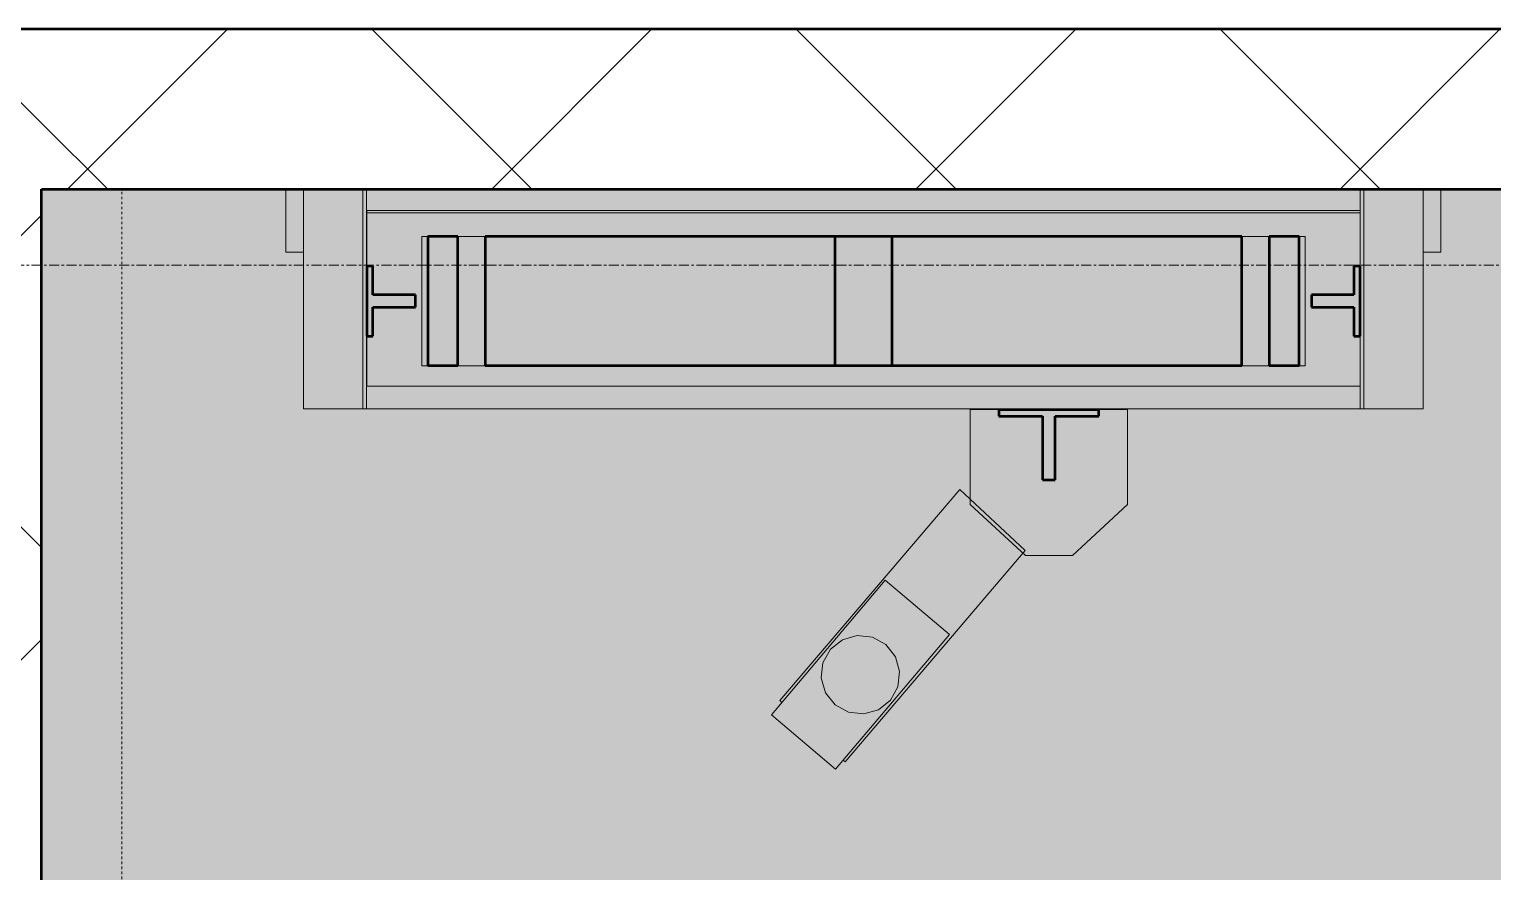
# Model space of a CAD drawing. Header units: inches. Extents: x -4294 to -464, y 9706 to 12475.
# Drawn here: x -3587.9 to -3514.7, y 11504.9 to 11547 of the extents above; entities that cross this region are included whole.
import ezdxf

# ---------------------------------------------------------------- set-up
doc = ezdxf.new("R2010")
doc.units = ezdxf.units.IN
doc.header["$MEASUREMENT"] = 0
doc.linetypes.add('Dash', pattern=[0.25, 0.125, -0.125])
doc.linetypes.add('Grid Line 1_2_', pattern=[0.875, 0.5, -0.125, 0.125, -0.125])
for name, color, linetype, lineweight in [('0-1', 7, 'Continuous', 5), ('0-3', 7, 'Continuous', 9), ('A-GENM-1', 8, 'Continuous', 9), ('A-GENM-3', 7, 'Continuous', 9), ('A-GENM-5', 250, 'Continuous', 50), ('A-GENM-HDLN-1', 7, 'Dash', 9), ('A-WALL-5', 250, 'Continuous', 50), ('A-WALL-PATT-4', 252, 'Continuous', 9), ('G-IMPT', 8, 'Continuous', 9), ('G-IMPT-1', 1, 'Continuous', 9), ('S-GRID-1', 1, 'Grid Line 1_2_', 9)]:
    doc.layers.add(name, color=color, linetype=linetype, lineweight=lineweight)
doc.layers.add('A-AREA-PATT-1', color=7, linetype='Continuous', lineweight=9, transparency=1)
pattern_1 = [(45, (0, 0), (-10.606602, 10.606602), []), (135, (0, 0), (-10.606602, -10.606602), [])]

# ---------------------------------------------------------------- blocks, each defined once
blk = doc.blocks.new('CTR - 1st Phase - Shell_rvt-1-FLOOR PLAN - BASEMENT')
at = {"layer": 'S-GRID-1'}
blk.add_line((-464.451, 11535.189), (-4232.191, 11535.189), dxfattribs=at)
blk = doc.blocks.new('Otis_G2S_06102019171910 - Duty_3000_Speed_150_Seismic_N_CwtLoc_L2_PitDepth_60_OpeningType_Front_CwtSafety_N_FRSAME_NPT-2125002-FLOOR PLAN - BASEMENT')
at = {"layer": 'G-IMPT'}
h = blk.add_hatch(color=256, dxfattribs=at)
h.paths.add_polyline_path([(92.157, 14.368), (92.157, 14.059), (94.659, 14.059), (94.659, 14.368), (96.097, 14.368), (96.097, 16.496), (96.722, 16.496), (96.722, 14.368), (98.159, 14.368), (98.159, 14.059), (100.819, 14.059), (100.819, 63.734), (98.159, 63.734), (98.159, 63.428), (96.722, 63.428), (96.722, 61.299), (96.097, 61.299), (96.097, 63.428), (94.659, 63.428), (94.659, 63.734), (92.157, 63.734), (92.157, 16.803)], flags=0)
h.paths.add_polyline_path([(93.176, 38.916), (93.176, 60.986), (99.643, 60.986), (99.643, 16.803), (93.176, 16.803), (93.176, 25.134)], flags=0)
for points in [[(100.819, 63.734), (100.819, 14.059), (100.937, 14.059), (100.937, 63.734)], [(93.176, 60.986), (93.176, 16.803), (99.643, 16.803), (99.643, 60.986), (96.017, 60.986)], [(73.37, 39.813), (83.932, 30.813), (86.992, 34.073), (76.43, 43.073), (76.335, 42.972), (82.446, 37.803), (79.734, 34.596), (73.456, 39.905)], [(75.761, 38.883), (75.974, 38.145), (76.452, 37.544), (77.124, 37.172), (77.887, 37.085), (78.625, 37.297), (79.226, 37.776), (79.598, 38.448), (79.685, 39.211), (79.473, 39.949), (78.994, 40.55), (78.322, 40.922), (77.559, 41.009), (76.821, 40.797), (76.22, 40.318), (75.848, 39.646), (75.765, 38.916)]]:
    blk.add_hatch(color=256, dxfattribs=at).paths.add_polyline_path(points, flags=0)
h = blk.add_hatch(color=256, dxfattribs=at)
h.paths.add_polyline_path([(73, 40.291), (79.734, 34.596), (82.446, 37.803), (75.713, 43.498), (75.258, 42.96)], flags=0)
h.paths.add_polyline_path([(75.761, 38.883), (75.848, 39.646), (76.22, 40.318), (76.821, 40.797), (77.559, 41.009), (78.322, 40.922), (78.994, 40.55), (79.473, 39.949), (79.685, 39.211), (79.598, 38.448), (79.226, 37.776), (78.625, 37.297), (77.887, 37.085), (77.124, 37.172), (76.452, 37.544), (75.974, 38.145)], flags=0)
h = blk.add_hatch(color=256, dxfattribs=at)
h.paths.add_polyline_path([(83.682, 30.8), (83.682, 28.445), (86.242, 25.685), (90.992, 25.685), (90.965, 33.56), (86.511, 33.56), (83.932, 30.813), (83.799, 30.926), (83.694, 30.813)], flags=0)
h.paths.add_polyline_path([(87.461, 29.313), (87.461, 29.938), (90.652, 29.938), (90.652, 32.126), (90.965, 32.126), (90.965, 27.126), (90.652, 27.126), (90.652, 29.313), (88.804, 29.313)], flags=0)
at = {"layer": 'A-GENM-5'}
for p, q in [((99.633, 60.676), (93.186, 60.676)), ((93.186, 60.676), (93.186, 59.176)), ((99.633, 59.176), (99.633, 60.676)), ((93.186, 59.176), (99.633, 59.176)), ((99.633, 57.81), (93.186, 57.81)), ((93.186, 57.81), (93.186, 19.979)), ((99.633, 19.979), (99.633, 57.81)), ((99.638, 40.33), (93.181, 40.33)), ((93.181, 40.33), (93.181, 37.46)), ((99.638, 37.46), (99.638, 40.33)), ((93.181, 37.46), (99.638, 37.46)), ((93.186, 19.979), (99.633, 19.979)), ((99.633, 18.613), (93.186, 18.613)), ((93.186, 18.613), (93.186, 17.113)), ((99.633, 17.113), (99.633, 18.613)), ((93.186, 17.113), (99.633, 17.113))]:
    blk.add_line(p, q, dxfattribs=at)
at = {"layer": 'G-IMPT-1'}
for p, q in [((92.157, 63.734), (94.659, 63.734)), ((98.159, 63.734), (100.819, 63.734)), ((100.819, 14.059), (100.819, 63.734)), ((100.819, 63.734), (100.937, 63.734)), ((100.937, 63.734), (100.937, 14.059)), ((93.176, 60.986), (93.176, 16.803)), ((99.643, 60.986), (93.176, 60.986)), ((99.643, 16.803), (99.643, 60.986)), ((73, 40.291), (75.713, 43.498)), ((75.713, 43.498), (82.446, 37.803)), ((76.43, 43.073), (76.335, 42.972)), ((86.992, 34.073), (76.43, 43.073)), ((77.559, 41.009), (76.821, 40.797)), ((78.322, 40.922), (77.559, 41.009)), ((79.734, 34.596), (73, 40.291)), ((76.22, 40.318), (75.848, 39.646)), ((76.821, 40.797), (76.22, 40.318)), ((78.994, 40.55), (78.322, 40.922)), ((79.473, 39.949), (78.994, 40.55)), ((73.456, 39.905), (73.37, 39.813)), ((73.37, 39.813), (83.932, 30.813)), ((75.848, 39.646), (75.761, 38.883)), ((79.685, 39.211), (79.473, 39.949)), ((75.761, 38.883), (75.974, 38.145)), ((79.598, 38.448), (79.685, 39.211)), ((75.974, 38.145), (76.452, 37.544)), ((79.226, 37.776), (79.598, 38.448)), ((76.452, 37.544), (77.124, 37.172)), ((78.625, 37.297), (79.226, 37.776)), ((82.446, 37.803), (79.734, 34.596)), ((77.124, 37.172), (77.887, 37.085)), ((77.887, 37.085), (78.625, 37.297)), ((83.932, 30.813), (86.992, 34.073)), ((86.242, 33.56), (83.682, 30.8)), ((90.992, 33.56), (86.242, 33.56)), ((90.992, 25.685), (90.992, 33.56)), ((83.682, 30.8), (83.682, 28.445)), ((83.682, 28.445), (86.242, 25.685)), ((86.242, 25.685), (90.992, 25.685)), ((93.176, 16.803), (99.643, 16.803))]:
    blk.add_line(p, q, dxfattribs=at)
blk = doc.blocks.new('Otis_G2S_06102019171910 - Otis_G2S_06102019171910-2044336-FLOOR PLAN - BASEMENT')
at = {"layer": 'A-GENM-1'}
h = blk.add_hatch(color=256, dxfattribs=at)
h.paths.add_polyline_path([(98.85, 66.893), (102, 66.893), (102, 67.779), (98.85, 67.779)], flags=0)
h.paths.add_polyline_path([(98.85, 10.909), (98.85, 10.023), (102, 10.023), (102, 10.909), (101.309, 10.909)], flags=0)
h = blk.add_hatch(color=256, dxfattribs=at)
h.paths.add_polyline_path([(91.016, 66.893), (91.016, 63.939), (102, 63.939), (102, 66.893), (92.157, 66.893)], flags=0)
h.paths.add_polyline_path([(91.016, 13.863), (91.016, 10.909), (102, 10.909), (102, 13.863), (92.157, 13.863)], flags=0)
h = blk.add_hatch(color=256, dxfattribs=at)
h.paths.add_polyline_path([(91.016, 63.939), (91.016, 63.744), (102, 63.744), (102, 63.939), (91.697, 63.939)], flags=0)
h.paths.add_polyline_path([(91.016, 14.059), (91.016, 13.863), (102, 13.863), (102, 14.059), (92, 14.059)], flags=0)
blk.add_hatch(color=256, dxfattribs=at).paths.add_polyline_path([(91.016, 34.596), (91.016, 14.059), (92.157, 14.059), (92.157, 63.744), (91.016, 63.734), (91.016, 38.916)], flags=0)
h = blk.add_hatch(color=256, dxfattribs=at)
h.paths.add_polyline_path([(94.659, 63.734), (94.659, 63.428), (96.097, 63.428), (96.097, 61.299), (96.722, 61.299), (96.722, 63.428), (98.159, 63.428), (98.159, 63.74), (94.659, 63.74)], flags=0)
h.paths.add_polyline_path([(94.659, 14.055), (98.159, 14.059), (98.159, 14.368), (96.722, 14.368), (96.722, 16.496), (96.097, 16.496), (96.097, 14.368), (94.659, 14.368), (94.659, 14.056)], flags=0)
h = blk.add_hatch(color=256, dxfattribs=at)
h.paths.add_polyline_path([(2.657, 30.813), (2.693, 27.126), (2.97, 27.126), (2.97, 29.313), (6.161, 29.313), (6.161, 29.938), (2.97, 29.938), (2.97, 32.126), (2.657, 32.126)], flags=0)
h.paths.add_polyline_path([(87.461, 29.313), (90.652, 29.313), (90.652, 27.126), (90.965, 27.126), (90.965, 32.126), (90.652, 32.126), (90.652, 29.938), (87.461, 29.938)], flags=0)
at = {"layer": 'A-GENM-3'}
for p, q in [((102, 67.779), (98.85, 67.779)), ((98.85, 67.779), (98.85, 66.893)), ((102, 66.893), (91.016, 66.893)), ((91.016, 66.893), (91.016, 63.939)), ((102, 63.939), (91.016, 63.939)), ((91.016, 63.939), (91.016, 63.744)), ((91.016, 63.744), (91.016, 14.059)), ((91.016, 63.744), (102, 63.744)), ((92.157, 14.059), (92.157, 63.744)), ((91.016, 14.059), (91.016, 13.863)), ((94.659, 14.059), (91.016, 14.059)), ((102, 14.059), (98.159, 14.059)), ((91.016, 13.863), (102, 13.863)), ((91.016, 13.863), (91.016, 10.909)), ((91.016, 10.909), (102, 10.909)), ((98.85, 10.909), (98.85, 10.023)), ((98.85, 10.023), (102, 10.023))]:
    blk.add_line(p, q, dxfattribs=at)
at = {"layer": 'A-GENM-5'}
for p, q in [((98.159, 63.74), (94.659, 63.74)), ((94.659, 63.74), (94.659, 63.428)), ((98.159, 63.428), (98.159, 63.74)), ((94.659, 63.428), (96.097, 63.428)), ((96.097, 63.428), (96.097, 61.299)), ((96.722, 61.299), (96.722, 63.428)), ((96.722, 63.428), (98.159, 63.428)), ((96.097, 61.299), (96.722, 61.299)), ((90.965, 32.126), (90.652, 32.126)), ((90.652, 32.126), (90.652, 29.938)), ((90.965, 27.126), (90.965, 32.126)), ((90.652, 29.938), (87.461, 29.938)), ((87.461, 29.938), (87.461, 29.313)), ((87.461, 29.313), (90.652, 29.313)), ((90.652, 29.313), (90.652, 27.126)), ((90.652, 27.126), (90.965, 27.126)), ((96.722, 16.496), (96.097, 16.496)), ((96.097, 16.496), (96.097, 14.368)), ((96.722, 14.368), (96.722, 16.496)), ((96.097, 14.368), (94.659, 14.368)), ((94.659, 14.368), (94.659, 14.055)), ((94.659, 14.055), (98.159, 14.055)), ((98.159, 14.368), (96.722, 14.368)), ((98.159, 14.055), (98.159, 14.368))]:
    blk.add_line(p, q, dxfattribs=at)
at = {"layer": 'A-GENM-HDLN-1'}
for p, q in [((0, 75.984), (102, 75.984)), ((102, 75.984), (102, 0))]:
    blk.add_line(p, q, dxfattribs=at)
blk.add_blockref('Otis_G2S_06102019171910 - Duty_3000_Speed_150_Seismic_N_CwtLoc_L2_PitDepth_60_OpeningType_Front_CwtSafety_N_FRSAME_NPT-2125002-FLOOR PLAN - BASEMENT', (0, 0))
blk = doc.blocks.new('CTR - 1st Phase -Stairs _ Elevators_rvt-1-FLOOR PLAN - BASEMENT')
at = {"layer": 'A-AREA-PATT-1'}
h = blk.add_hatch(color=256, dxfattribs=at)
h.paths.add_polyline_path([(-3587.324, 11438.99), (-3541.95, 11438.99), (-3541.909, 11439.667), (-3540.884, 11439.682), (-3540.884, 11444.163), (-3541.397, 11443.682), (-3550.397, 11454.245), (-3550.31, 11454.326), (-3550.833, 11454.937), (-3547.641, 11457.667), (-3547.244, 11457.204), (-3547.137, 11457.305), (-3538.25, 11446.875), (-3538.124, 11446.992), (-3535.769, 11446.992), (-3533.009, 11444.432), (-3533.009, 11439.682), (-3531.95, 11439.667), (-3531.95, 11438.99), (-3530.465, 11438.99), (-3530.465, 11439.481), (-3512.465, 11439.481), (-3512.465, 11438.99), (-3507.324, 11438.99), (-3507.324, 11459.55), (-3509.324, 11459.55), (-3509.324, 11462.675), (-3509.73, 11462.675), (-3509.73, 11504.8), (-3509.324, 11504.8), (-3509.324, 11508.05), (-3507.324, 11508.05), (-3507.324, 11538.989), (-3517.347, 11538.989), (-3517.347, 11535.84), (-3518.233, 11535.84), (-3518.233, 11528.005), (-3574.217, 11528.005), (-3574.217, 11535.84), (-3575.102, 11535.84), (-3575.102, 11538.989), (-3587.324, 11538.989), (-3587.324, 11449.97)], flags=0)
h.paths.add_polyline_path([(-3507.324, 11483.675), (-3507.324, 11483.925), (-3508.574, 11483.925), (-3508.574, 11483.675)], flags=0)
h.paths.add_polyline_path([(-3547.615, 11509.99), (-3550.822, 11512.702), (-3550.296, 11513.324), (-3550.397, 11513.419), (-3541.397, 11523.982), (-3540.884, 11523.5), (-3540.884, 11527.982), (-3533.009, 11527.982), (-3533.009, 11523.232), (-3535.769, 11520.672), (-3538.137, 11520.683), (-3538.25, 11520.788), (-3547.137, 11510.359), (-3547.229, 11510.446), (-3547.302, 11510.359)], flags=0)
h.paths.add_polyline_path([(-3571.067, 11529.147), (-3571.057, 11529.147), (-3571.057, 11537.926), (-3521.382, 11537.926), (-3521.382, 11538.989), (-3571.067, 11538.989), (-3571.067, 11531.649)], flags=0)
at = {"layer": 'A-WALL-PATT-4'}
h = blk.add_hatch(dxfattribs=at)
h.set_pattern_fill('FP_32', color=256, style=0, pattern_type=2)
h.set_pattern_definition(pattern_1)
h.paths.add_polyline_path([(-3587.324, 11426.989), (-3587.324, 11546.989), (-3595.324, 11546.989), (-3595.324, 11426.989)], flags=0)
h = blk.add_hatch(dxfattribs=at)
h.set_pattern_fill('FP_32', color=256, style=0, pattern_type=2)
h.set_pattern_definition(pattern_1)
h.paths.add_polyline_path([(-3587.324, 11538.989), (-3503.324, 11538.989), (-3503.324, 11546.989), (-3587.324, 11546.989), (-3587.324, 11542.989)], flags=0)
at = {"layer": 'A-WALL-5'}
for p, q in [((-3587.324, 11546.989), (-3595.324, 11546.989)), ((-3503.324, 11546.989), (-3587.324, 11546.989)), ((-3587.324, 11434.989), (-3587.324, 11538.989)), ((-3587.324, 11538.989), (-3507.324, 11538.989))]:
    blk.add_line(p, q, dxfattribs=at)
at = {"layer": '0-3', "rotation": 90.0000000000184}
blk.add_blockref('Otis_G2S_06102019171910 - Otis_G2S_06102019171910-2044336-FLOOR PLAN - BASEMENT', (-3507.324, 11436.989), dxfattribs=at)

msp = doc.modelspace()

# ---------------------------------------------------------------- block references
at = {"layer": '0-1'}
for name in ['CTR - 1st Phase - Shell_rvt-1-FLOOR PLAN - BASEMENT', 'CTR - 1st Phase -Stairs _ Elevators_rvt-1-FLOOR PLAN - BASEMENT']:
    msp.add_blockref(name, (0, 0), dxfattribs=at)

doc.saveas('drawing.dxf')
